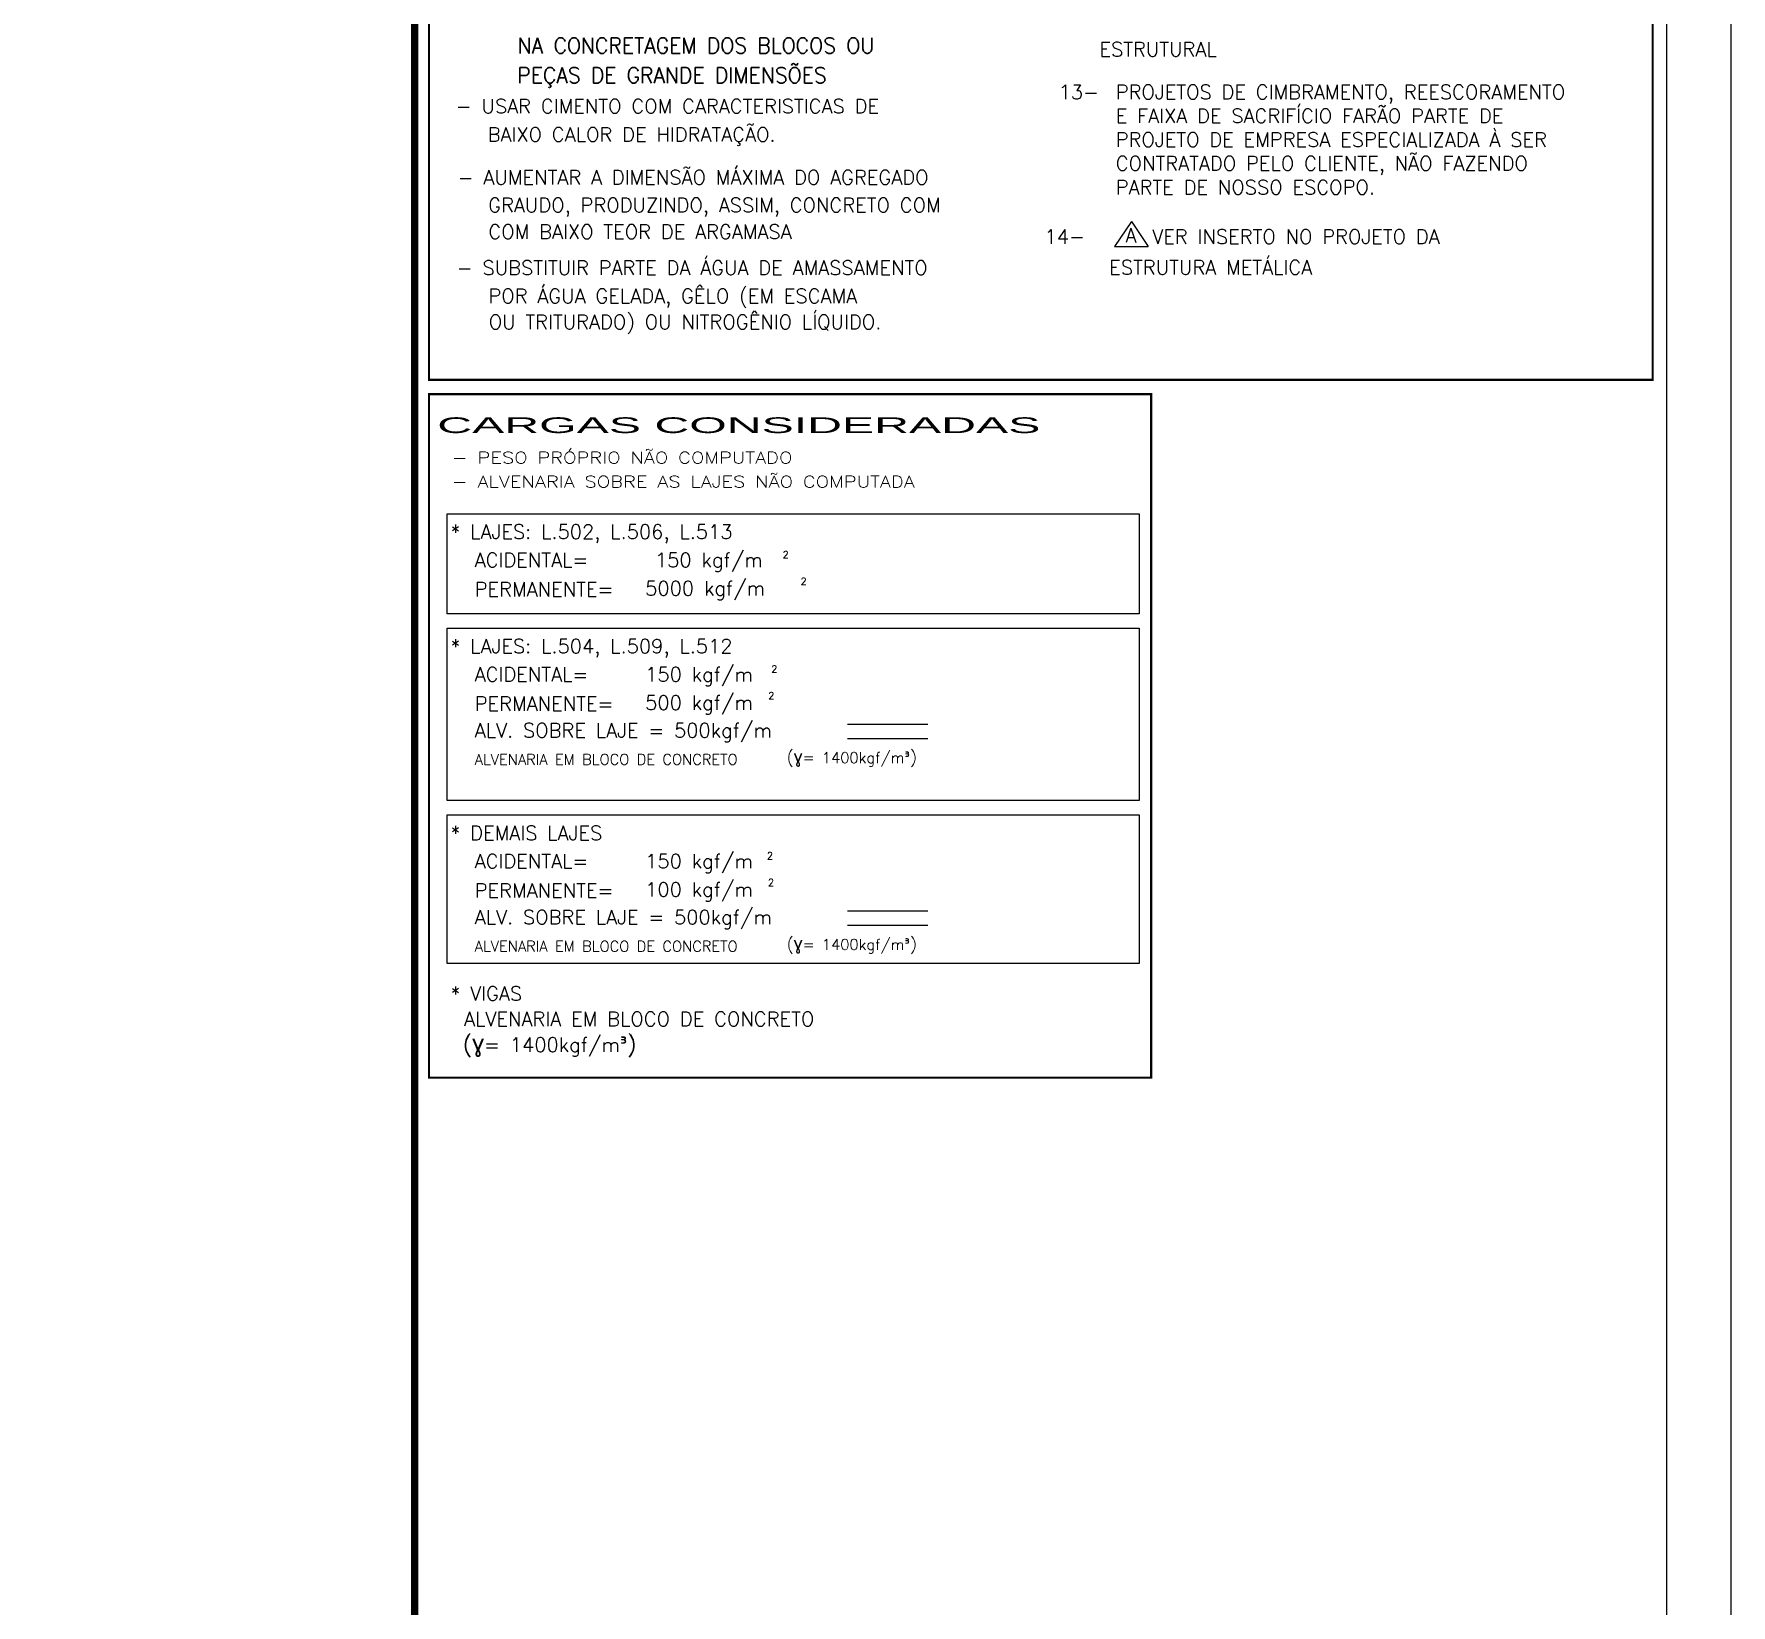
# Model space of a CAD drawing. Header units: inches. Extents: x 0 to 5940, y 0 to 4205.
# Drawn here: x 4751 to 5940, y 1666 to 2767 of the extents above; entities that cross this region are included whole.
import ezdxf
from ezdxf.lldxf.tags import DXFTag

# ---------------------------------------------------------------- set-up
doc = ezdxf.new("R2010")
doc.units = ezdxf.units.IN
doc.header["$LTSCALE"] = 50
doc.header["$MEASUREMENT"] = 0
doc.linetypes.add('HIDDEN', pattern=[0.375, 0.25, -0.125])
doc.layers.add('FOLHA', color=7, linetype='Continuous')
doc.layers.add('TEXTO', color=3, linetype='Continuous')
doc.styles.add('CONCRETO', font='arial.ttf')
doc.styles.add('R80', font='ROMANS.SHX', dxfattribs={"height": 10})
doc.styles.add('ROMANS', font='romans.shx')
tags = doc.linetypes.add('OCULTA', pattern=[0.375, 0.25, -0.125]).pattern_tags.tags
tags[6:7] = [DXFTag(74, 4), DXFTag(75, 0), DXFTag(340, '0'), DXFTag(46, 1.0), DXFTag(50, 0.0), DXFTag(44, 0.0), DXFTag(45, 0.0)]
tags[4:5] = [DXFTag(74, 4), DXFTag(75, 0), DXFTag(340, '0'), DXFTag(46, 1.0), DXFTag(50, 0.0), DXFTag(44, 0.0), DXFTag(45, 0.0)]

msp = doc.modelspace()

# ---------------------------------------------------------------- linework, layer by layer
at = {"layer": 'FOLHA', "color": 1}
msp.add_line((5895, 50), (5895, 4155), dxfattribs=at)
at = {"layer": 'FOLHA', "color": 10, "linetype": 'OCULTA'}
for p, q in [((5320.721, 2283.655), (5377.103, 2283.655)), ((5320.721, 2273.655), (5377.103, 2273.655)), ((5320.721, 2152.757), (5377.103, 2152.757)), ((5320.721, 2142.757), (5377.103, 2142.757))]:
    msp.add_line(p, q, dxfattribs=at)
at = {"layer": 'FOLHA'}
msp.add_lwpolyline([(0, 4205), (0, 0), (5940, 0), (5940, 4205)], close=True, dxfattribs=at)
at = {"layer": 'FOLHA', "color": 252}
for points, const_width in [([(5017.5, 60), (5017.5, 4145)], 5), ([(5027.5, 3152.775), (5440.798, 3152.775), (5545.159, 3152.775), (5440.798, 3152.775), (5885, 3152.775), (5885, 2524.946), (5027.5, 2524.946), (5027.5, 3152.775)], 1.5)]:
    msp.add_lwpolyline(points, dxfattribs=dict(at, const_width=const_width))
at = {"layer": 'FOLHA', "color": 252, "const_width": 1.5}
msp.add_lwpolyline([(5533.655, 2035.966), (5027.5, 2035.966), (5027.5, 2514.946), (5533.655, 2514.946)], close=True, dxfattribs=at)
at = {"layer": 'FOLHA', "color": 8}
for points in [[(5040.356, 2431.17), (5525.246, 2431.17), (5525.246, 2361.003), (5040.356, 2361.003)], [(5040.356, 2351.003), (5525.246, 2351.003), (5525.246, 2230.105), (5040.356, 2230.105)], [(5040.356, 2220.105), (5525.246, 2220.105), (5525.246, 2115.854), (5040.356, 2115.854)]]:
    msp.add_lwpolyline(points, close=True, dxfattribs=at)
at = {"layer": 'TEXTO', "color": 210, "linetype": 'Continuous'}
for p, q in [((5519.757, 2635.935), (5507.959, 2618.38)), ((5519.757, 2635.935), (5531.555, 2618.38)), ((5507.959, 2618.38), (5531.555, 2618.38))]:
    msp.add_line(p, q, dxfattribs=at)

# ---------------------------------------------------------------- texts
at = {"layer": 'FOLHA', "color": 12, "style": 'R80', "width": 0.95}
for s, p in [('NA CONCRETAGEM DOS BLOCOS OU ', (5089.732, 2753.742)), ('PEÇAS DE GRANDE DIMENSÕES ', (5089.489, 2732.95))]:
    msp.add_text(s, height=11, dxfattribs=at).set_placement(p)
at = {"layer": 'FOLHA', "style": 'ROMANS'}
for s, height, p in [('    ESTRUTURAL', 10, (5467.498, 2751.649)), ('- USAR CIMENTO COM CARACTERISTICAS DE', 10, (5046.35, 2711.73)), ('BAIXO CALOR DE HIDRATAÇÃO.', 10, (5068.618, 2691.91)), ('- AUMENTAR A DIMENSÃO MÁXIMA DO AGREGADO', 10, (5047.64, 2661.84)), ('GRAUDO, PRODUZINDO, ASSIM, CONCRETO COM ', 10, (5069.024, 2642.409)), ('COM BAIXO TEOR DE ARGAMASA', 10, (5069.155, 2623.731)), ('14-      VER INSERTO NO PROJETO DA', 10, (5458.917, 2620.349)), ('- SUBSTITUIR PARTE DA ÁGUA DE AMASSAMENTO ', 10, (5047.034, 2598.489)), ('ESTRUTURA METÁLICA', 10, (5504.227, 2598.776)), ('POR ÁGUA GELADA, GÊLO (EM ESCAMA ', 10, (5069.165, 2578.748)), ('OU TRITURADO) OU NITROGÊNIO LÍQUIDO.', 10, (5069.404, 2560.554)), ('* LAJES: L.502, L.506, L.513', 10, (5042.651, 2413.502)), ('ACIDENTAL=', 10, (5059.516, 2393.717)), (' 150 kgf/m', 10, (5179.045, 2393.717)), ('2', 5, (5275.388, 2399.974)), ('PERMANENTE=', 10, (5059.516, 2373.184)), ('5000 kgf/m', 10, (5179.045, 2373.9)), ('2', 5, (5287.869, 2381.278)), ('* LAJES: L.504, L.509, L.512', 10, (5042.651, 2333.335)), ('ACIDENTAL=', 10, (5059.516, 2313.55)), ('150 kgf/m', 10, (5179.045, 2313.55)), ('2', 5, (5267.393, 2319.808)), ('PERMANENTE=', 10, (5059.516, 2293.018)), ('500 kgf/m', 10, (5179.045, 2293.734)), ('2', 5, (5265.276, 2301.111)), ('ALV. SOBRE LAJE = 500kgf/m', 10, (5059.516, 2274.324)), ('* DEMAIS LAJES', 10, (5042.651, 2202.437)), ('ACIDENTAL=', 10, (5059.516, 2182.652)), ('150 kgf/m', 10, (5179.045, 2182.652)), ('2', 5, (5264.328, 2188.91)), ('PERMANENTE=', 10, (5059.516, 2162.119)), ('100 kgf/m', 10, (5179.045, 2162.836)), ('2', 5, (5265.061, 2170.213)), ('ALV. SOBRE LAJE = 500kgf/m', 10, (5059.516, 2143.426)), ('* VIGAS', 10, (5042.651, 2089.934)), ('ALVENARIA EM BLOCO DE CONCRETO', 10, (5052.033, 2072.114))]:
    msp.add_text(s, height=height, dxfattribs=at).set_placement(p)
at = {"layer": 'FOLHA', "color": 10, "style": 'CONCRETO', "width": 2.2}
msp.add_text('CARGAS CONSIDERADAS', height=11, dxfattribs=at).set_placement((5033.354, 2487.682))
at = {"layer": 'FOLHA', "style": 'ROMANS', "width": 1.25}
for s, p in [('- PESO PRÓPRIO NÃO COMPUTADO', (5043.546, 2466.424)), ('- ALVENARIA SOBRE AS LAJES NÃO COMPUTADA', (5043.546, 2449.598))]:
    msp.add_text(s, height=8, dxfattribs=at).set_placement(p)
at = {"layer": 'FOLHA', "color": 4, "style": 'ROMANS'}
for p in [(5059.636, 2255.212), (5059.636, 2124.314)]:
    msp.add_text('ALVENARIA EM BLOCO DE CONCRETO', height=7.5, dxfattribs=at).set_placement(p)
at = {"layer": 'FOLHA', "insert": (5468.786, 2731.634), "char_height": 10, "width": 398.85073, "attachment_point": 1, "style": 'ROMANS'}
msp.add_mtext('\\pxi-4,l4,t4;{\\Fromans.shx;13-^IPROJETOS DE CIMBRAMENTO, REESCORAMENTO E FAIXA DE SACRIFÍCIO FARÃO PARTE DE PROJETO DE EMPRESA ESPECIALIZADA À SER CONTRATADO PELO CLIENTE, NÃO FAZENDO PARTE DE NOSSO ESCOPO.}', dxfattribs=at)
at = {"layer": 'FOLHA', "color": 4, "char_height": 7.5, "attachment_point": 1, "style": 'ROMANS'}
for insert in [(5278.213, 2265.441), (5278.213, 2134.543)]:
    msp.add_mtext_dynamic_manual_height_columns('{\\H1.0833x;(\\fArial|b0|i0|c0|p34;\\H1.1077x;ɣ}= 1400kgf/m{\\fISOCPEUR|b0|i0|c0|p34;\\H1.0833x;³\\Fromans|c0;)}', width=150.87068, gutter_width=12.5, heights=[0], dxfattribs=dict(at, insert=insert))
at = {"layer": 'FOLHA', "insert": (5051.282, 2066.044), "char_height": 10, "attachment_point": 1, "style": 'ROMANS'}
msp.add_mtext_dynamic_manual_height_columns('{\\H1.0833x;(\\fArial|b0|i0|c0|p34;\\H1.1077x;ɣ}= 1400kgf/m{\\fISOCPEUR|b0|i0|c0|p34;\\H1.0833x;³\\Fromans|c0;)}', width=150.87068, gutter_width=12.5, heights=[0], dxfattribs=at)
at = {"layer": 'TEXTO', "color": 210, "linetype": 'HIDDEN', "style": 'ROMANS'}
msp.add_text('A', height=10, dxfattribs=at).set_placement((5515.614, 2621.29))

doc.saveas('drawing.dxf')
